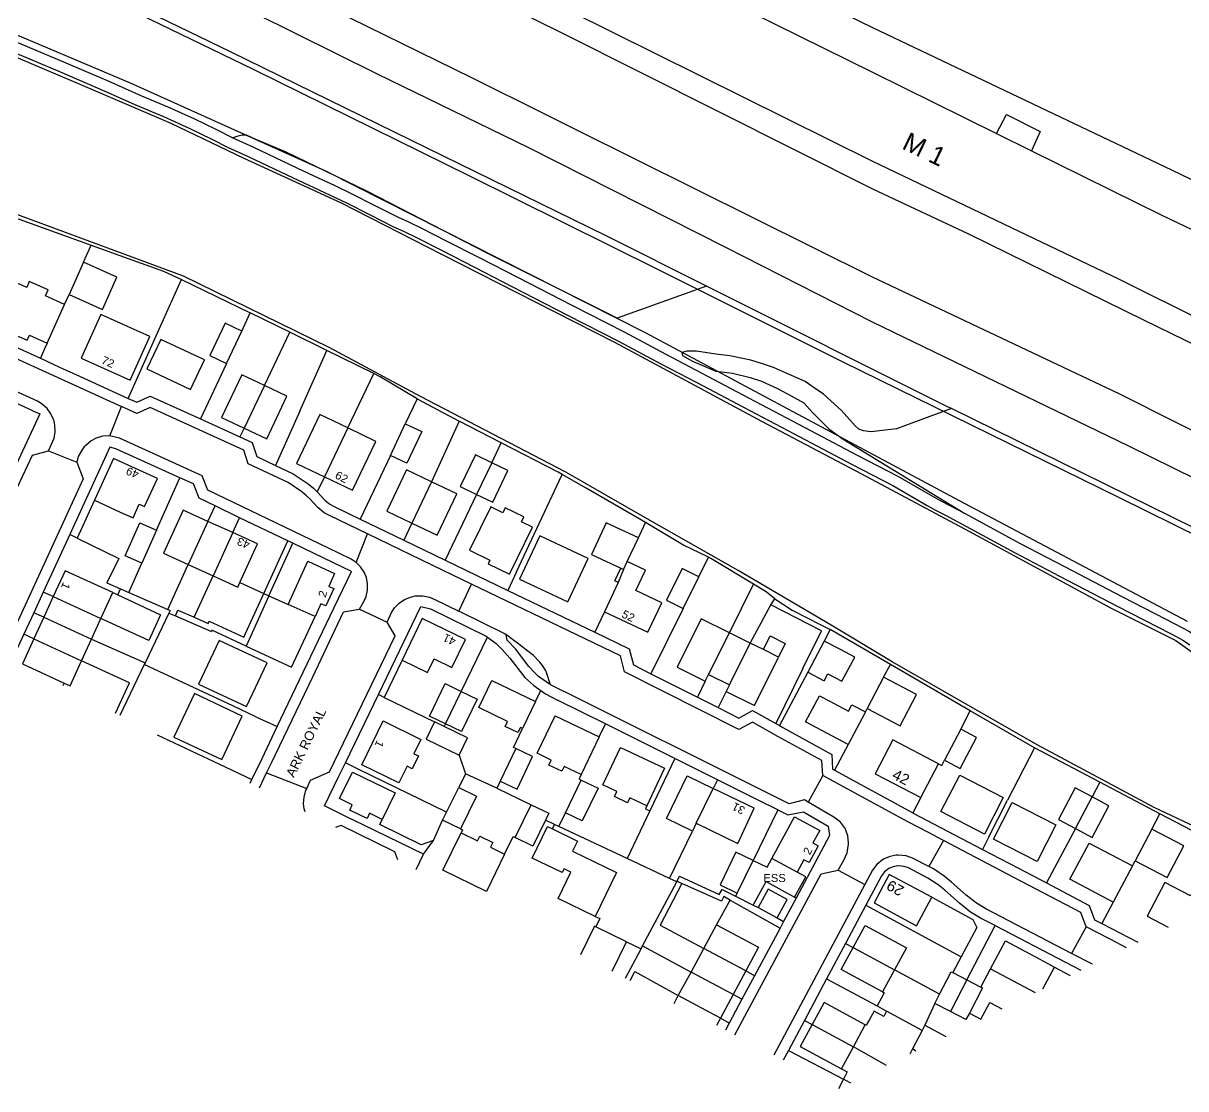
# Model space of a CAD drawing. Header units: millimetres. Extents: x 111502 to 977541, y 8702 to 1044108.
# Drawn here: x 976059 to 976276.9, y 475701 to 475900.7 of the extents above; entities that cross this region are included whole.
import ezdxf

# ---------------------------------------------------------------- set-up
doc = ezdxf.new("R2010")
doc.units = ezdxf.units.MM
doc.header["$LTSCALE"] = 0.25
doc.layers.add('X HVSS Site Background', color=8, linetype='Continuous')
doc.styles.add('OS Master Map$1$Standard', font='txt')

# ---------------------------------------------------------------- blocks, each defined once
blk = doc.blocks.new('OS MAP')
at = {"layer": 'X HVSS Site Background', "flags": 128}
for points in [[(490087.61, 240332.69), (490046.12, 240353.22), (490046.12, 240353.22), (489994.47, 240378.62), (489994.47, 240378.62), (489959.76, 240395.98), (489959.76, 240395.98), (489924.41, 240413.55), (489924.41, 240413.55), (489883.98, 240433.44), (489883.98, 240433.44), (489841.23, 240454.19), (489841.23, 240454.19), (489805.88, 240470.91)], [(490059.03, 240329.94), (490016.28, 240352.59), (490016.28, 240352.59), (489957.43, 240384.12), (489957.43, 240384.12), (489897.53, 240414.39), (489897.53, 240414.39), (489860.91, 240430.9), (489860.91, 240430.9), (489809.48, 240452.7), (489809.48, 240452.7), (489778.36, 240465.4), (489778.36, 240465.4), (489751.27, 240477.05), (489751.27, 240477.05), (489725.44, 240488.05), (489725.44, 240488.05), (489694.12, 240503.5), (489694.12, 240503.5), (489664.91, 240514.3)], [(489840.8, 240494.5), (489863.2, 240483.7), (489863.2, 240483.7), (489885.4, 240472.9), (489885.4, 240472.9), (489912.8, 240459.4), (489912.8, 240459.4), (489935, 240448.6), (489935, 240448.6), (490000, 240416.29), (490000, 240416.29), (490046.09, 240394.24), (490046.09, 240394.24), (490062.49, 240386.04)], [(489827.4, 240495.8), (489899.7, 240460.9), (489899.7, 240460.9), (489920.9, 240450.7), (489920.9, 240450.7), (489941.9, 240440.3), (489941.9, 240440.3), (490000, 240411.09), (490000, 240411.09), (490017.99, 240402.64), (490017.99, 240402.64), (490050.89, 240386.44), (490050.89, 240386.44), (490083.59, 240370.54)], [(490067.69, 240361.84), (490046.19, 240372.64), (490046.19, 240372.64), (490000, 240394.52), (490000, 240394.52), (489944.45, 240422.17), (489944.45, 240422.17), (489938.67, 240425.05), (489938.67, 240425.05), (489924.9, 240431.9), (489924.9, 240431.9), (489895.6, 240446.3), (489895.6, 240446.3), (489872.8, 240457.4), (489872.8, 240457.4), (489834.67, 240476.02)], [(489968.84, 240392.87), (489950.17, 240402.22), (489950.17, 240402.22), (489879.68, 240436.77), (489879.68, 240436.77), (489813.6, 240468.78)], [(490143.38, 240315.84), (490134.19, 240320.34), (490134.19, 240320.34), (490098.99, 240337.64), (490098.99, 240337.64), (490060.59, 240356.64), (490060.59, 240356.64), (490047.99, 240362.84), (490047.99, 240362.84), (490000, 240386.08), (490000, 240386.08), (489972.51, 240400.08), (489972.51, 240400.08), (489935.6, 240418.8), (489935.6, 240418.8), (489907.2, 240432.6), (489907.2, 240432.6), (489868.8, 240451.7), (489868.8, 240451.7), (489832.4, 240469.5), (489832.4, 240469.5), (489770.5, 240500), (489770.5, 240500), (489769.51, 240500.5)], [(489837.28, 240436.71), (489852.31, 240430.36), (489852.31, 240430.36), (489868.5, 240423.38), (489868.5, 240423.38), (489882.15, 240416.82), (489882.15, 240416.82), (489900.39, 240408.45), (489900.39, 240408.45), (489919.23, 240398.82), (489919.23, 240398.82), (489936.9, 240389.83), (489936.9, 240389.83), (489951.61, 240382.31), (489951.61, 240382.31), (489979.18, 240367.5), (489979.18, 240367.5), (489997.91, 240357.65), (489997.91, 240357.65), (490018.13, 240346.86), (490018.13, 240346.86), (490044.73, 240332.47), (490044.73, 240332.47), (490056.8, 240326.43), (490056.8, 240326.43), (490076.8, 240312.15)], [(489838.41, 240436.94), (489847.6, 240433.09), (489847.6, 240433.09), (489856.08, 240429.43), (489856.08, 240429.43), (489862.18, 240426.72), (489862.18, 240426.72), (489867.13, 240424.62), (489867.13, 240424.62), (489872.06, 240422.41), (489872.06, 240422.41), (489876.03, 240420.48), (489876.03, 240420.48), (489879.2, 240418.85), (489879.2, 240418.85), (489882.99, 240417.15), (489882.99, 240417.15), (489891.38, 240413.18), (489891.38, 240413.18), (489895.27, 240411.36), (489895.27, 240411.36), (489901.4, 240408.44), (489901.4, 240408.44), (489905.84, 240406.21), (489905.84, 240406.21), (489910.22, 240403.99), (489910.22, 240403.99), (489912.07, 240403.17), (489912.07, 240403.17), (489914.54, 240401.94), (489914.54, 240401.94), (489919.18, 240399.58), (489919.18, 240399.58), (489925.38, 240396.42), (489925.38, 240396.42), (489932.51, 240392.74), (489932.51, 240392.74), (489942.69, 240387.49), (489942.69, 240387.49), (489952.53, 240382.48), (489952.53, 240382.48), (489960.32, 240378.29), (489960.32, 240378.29), (489967.04, 240374.75), (489967.04, 240374.75), (489975.82, 240370.13), (489975.82, 240370.13), (489984.1, 240365.75), (489984.1, 240365.75), (489996.17, 240359.39), (489996.17, 240359.39), (490003.77, 240355.46), (490003.77, 240355.46), (490010.23, 240351.74), (490010.23, 240351.74), (490011.81, 240350.84), (490011.81, 240350.84), (490013.66, 240349.91), (490013.66, 240349.91), (490026.71, 240342.86), (490026.71, 240342.86), (490035.02, 240338.49), (490035.02, 240338.49), (490045.93, 240332.8), (490045.93, 240332.8), (490055.93, 240327.65), (490055.93, 240327.65), (490058.26, 240326.42), (490058.26, 240326.42), (490059.48, 240325.61)], [(489839.19, 240438.78), (489848.38, 240434.93), (489848.38, 240434.93), (489856.89, 240431.27), (489856.89, 240431.27), (489862.98, 240428.55), (489862.98, 240428.55), (489867.93, 240426.45), (489867.93, 240426.45), (489872.9, 240424.22), (489872.9, 240424.22), (489876.93, 240422.27), (489876.93, 240422.27), (489880.07, 240420.65)], [(489961.79, 240460.02), (490000, 240441.31), (490000, 240441.31), (490055.99, 240414.64), (490055.99, 240414.64), (490071.79, 240407.04), (490071.79, 240407.04), (490111.29, 240387.84), (490111.29, 240387.84), (490113.29, 240386.44), (490113.29, 240386.44), (490155.49, 240366.34), (490155.49, 240366.34), (490201.29, 240344.27)], [(490067.06, 240288.33), (490052.78, 240295.11), (490052.78, 240295.11), (490030.87, 240306.86), (490030.87, 240306.86), (490003.67, 240322.41), (490003.67, 240322.41), (489992.24, 240329.29), (489992.24, 240329.29), (489974.78, 240339.56), (489974.78, 240339.56), (489957.74, 240349.19), (489957.74, 240349.19), (489942.5, 240357.97), (489942.5, 240357.97), (489915.3, 240372.15), (489915.3, 240372.15), (489898.15, 240381.36), (489898.15, 240381.36), (489870.85, 240394.7), (489870.85, 240394.7), (489835.71, 240407.71)], [(489963.37, 240451.08), (490000, 240432.98), (490000, 240432.98), (490023.21, 240421.48)], [(490023.21, 240421.48), (490025.08, 240425.04), (490025.08, 240425.04), (490031.43, 240421.86), (490031.43, 240421.86), (490029.77, 240418.23)], [(489968.84, 240392.87), (489952.12, 240386.82), (489952.12, 240386.82), (489927.77, 240399.04), (489927.77, 240399.04), (489905.32, 240410.58), (489905.32, 240410.58), (489889.95, 240418.01), (489889.95, 240418.01), (489884.29, 240420.42), (489884.29, 240420.42), (489882.69, 240421.16), (489882.69, 240421.16), (489881.87, 240421.18), (489881.87, 240421.18), (489880.85, 240420.88), (489880.85, 240420.88), (489880.07, 240420.65)], [(489880.07, 240420.65), (489883.83, 240418.96), (489883.83, 240418.96), (489892.23, 240414.99), (489892.23, 240414.99), (489896.12, 240413.17), (489896.12, 240413.17), (489898.95, 240411.82), (489898.95, 240411.82), (489902.28, 240410.23), (489902.28, 240410.23), (489906.74, 240407.99), (489906.74, 240407.99), (489911.08, 240405.8), (489911.08, 240405.8), (489912.92, 240404.98), (489912.92, 240404.98), (489915.44, 240403.73), (489915.44, 240403.73), (489920.09, 240401.36), (489920.09, 240401.36), (489926.29, 240398.2), (489926.29, 240398.2), (489933.43, 240394.52), (489933.43, 240394.52), (489943.6, 240389.27), (489943.6, 240389.27), (489953.46, 240384.25), (489953.46, 240384.25), (489961.26, 240380.06), (489961.26, 240380.06), (489967.97, 240376.52), (489967.97, 240376.52), (489976.75, 240371.9), (489976.75, 240371.9), (489985.03, 240367.52), (489985.03, 240367.52), (489997.09, 240361.16), (489997.09, 240361.16), (490004.72, 240357.21), (490004.72, 240357.21), (490011.23, 240353.48), (490011.23, 240353.48), (490012.76, 240352.6), (490012.76, 240352.6), (490014.59, 240351.68), (490014.59, 240351.68), (490017.09, 240350.33)], [(490023.21, 240421.48), (490029.77, 240418.23)], [(490029.77, 240418.23), (490054.19, 240406.14), (490054.19, 240406.14), (490075.39, 240396.04), (490075.39, 240396.04), (490135.29, 240366.34), (490135.29, 240366.34), (490156.09, 240356.34), (490156.09, 240356.34), (490190.88, 240339.16)], [(489835.51, 240407.04), (489853.54, 240400.52)], [(489852.1, 240397.32), (489853.54, 240400.52)], [(489853.54, 240400.52), (489860.49, 240398.01), (489860.49, 240398.01), (489867.09, 240395.63), (489867.09, 240395.63), (489870.47, 240394.08)], [(489852.1, 240397.32), (489849.4, 240391.3)], [(489849.4, 240391.3), (489855.68, 240388.48), (489855.68, 240388.48), (489858.38, 240394.51), (489858.38, 240394.51), (489852.1, 240397.32)], [(489848.56, 240389.41), (489844.96, 240391.02), (489844.96, 240391.02), (489845.46, 240392.13), (489845.46, 240392.13), (489841.96, 240393.7), (489841.96, 240393.7), (489841.47, 240392.59), (489841.47, 240392.59), (489838.55, 240393.9), (489838.55, 240393.9), (489835.3, 240386.64), (489835.3, 240386.64), (489838.65, 240385.14), (489838.65, 240385.14), (489838.22, 240384.18), (489838.22, 240384.18), (489841.54, 240382.69), (489841.54, 240382.69), (489841.97, 240383.65), (489841.97, 240383.65), (489845.3, 240382.15)], [(489860.49, 240371.8), (489865.5, 240382.98), (489865.5, 240382.98), (489867.12, 240386.6), (489867.12, 240386.6), (489870.47, 240394.08)], [(489870.47, 240394.08), (489883.37, 240387.82)], [(489848.56, 240389.41), (489849.4, 240391.3)], [(490014.77, 240369.88), (490014.05, 240370.24), (490014.05, 240370.24), (489968.84, 240392.87)], [(489845.3, 240382.15), (489848.56, 240389.41)], [(489851.68, 240379.32), (489860.88, 240375.19), (489860.88, 240375.19), (489864.56, 240383.4), (489864.56, 240383.4), (489855.36, 240387.53), (489855.36, 240387.53), (489851.68, 240379.32)], [(489881.78, 240384.42), (489883.37, 240387.82)], [(489890.76, 240384.19), (489883.37, 240387.82)], [(489827.5, 240385.65), (489828.91, 240385.44), (489828.91, 240385.44), (489832.16, 240384.57), (489832.16, 240384.57), (489834.77, 240383.55), (489834.77, 240383.55), (489844.03, 240379.32)], [(489881.78, 240384.42), (489878.66, 240385.89), (489878.66, 240385.89), (489875.8, 240379.83), (489875.8, 240379.83), (489878.92, 240378.36)], [(489863.99, 240377.34), (489872.19, 240373.48), (489872.19, 240373.48), (489874.79, 240379), (489874.79, 240379), (489866.58, 240382.86), (489866.58, 240382.86), (489863.99, 240377.34)], [(489878.92, 240378.36), (489881.78, 240384.42)], [(489886.01, 240374.21), (489890.76, 240384.19)], [(489897.74, 240380.76), (489890.76, 240384.19)], [(489845.3, 240382.15), (489844.82, 240381.07), (489844.82, 240381.07), (489844.03, 240379.32)], [(489892.68, 240369.43), (489897.74, 240380.76)], [(489906.54, 240376.44), (489897.74, 240380.76)], [(490014.77, 240369.88), (490004.49, 240366.12), (490004.49, 240366.12), (489999.76, 240365.53), (489999.76, 240365.53), (489998.3, 240365.73), (489998.3, 240365.73), (489997.43, 240366), (489997.43, 240366), (489996.7, 240366.64), (489996.7, 240366.64), (489994.16, 240369.52), (489994.16, 240369.52), (489990.79, 240372.6), (489990.79, 240372.6), (489989.02, 240373.75), (489989.02, 240373.75), (489987.35, 240374.94), (489987.35, 240374.94), (489984.24, 240376.34), (489984.24, 240376.34), (489981.41, 240377.6), (489981.41, 240377.6), (489979.16, 240378.37), (489979.16, 240378.37), (489977.18, 240378.97), (489977.18, 240378.97), (489973.27, 240379.79), (489973.27, 240379.79), (489970.64, 240380.07), (489970.64, 240380.07), (489967.01, 240380.64), (489967.01, 240380.64), (489965.18, 240380.64), (489965.18, 240380.64), (489964.22, 240380.42), (489964.22, 240380.42), (489964.35, 240379.85), (489964.35, 240379.85), (489966.24, 240378.78), (489966.24, 240378.78), (489970.63, 240376.93), (489970.63, 240376.93), (489973.74, 240376.55), (489973.74, 240376.55), (489977.06, 240375.69), (489977.06, 240375.69), (489979.19, 240375.05), (489979.19, 240375.05), (489982.19, 240373.67), (489982.19, 240373.67), (489984.76, 240372.3), (489984.76, 240372.3), (489987.13, 240370.95), (489987.13, 240370.95), (489988.78, 240369.11), (489988.78, 240369.11), (489991.81, 240366.12), (489991.81, 240366.12), (489994.51, 240364.18), (489994.51, 240364.18), (490017.09, 240350.33)], [(489838.69, 240379.65), (489845.7, 240376.45), (489845.7, 240376.45), (489859.25, 240370.26)], [(489844.03, 240379.32), (489847.63, 240377.68), (489847.63, 240377.68), (489851.34, 240375.99)], [(489878.92, 240378.36), (489874.01, 240367.94)], [(489851.34, 240375.99), (489860.49, 240371.8)], [(489886.01, 240374.21), (489881.79, 240376.22), (489881.79, 240376.22), (489877.99, 240368.24), (489877.99, 240368.24), (489882.22, 240366.23)], [(489901.66, 240366.25), (489906.54, 240376.44)], [(489914.64, 240371.73), (489907.71, 240375.86), (489907.71, 240375.86), (489906.54, 240376.44)], [(489831.61, 240374.54), (489842.58, 240369.52), (489842.58, 240369.52), (489842.62, 240369.49), (489842.62, 240369.49), (489843.94, 240368.89), (489843.94, 240368.89), (489839.5, 240359.37), (489839.5, 240359.37), (489838.96, 240359.61)], [(489845.53, 240361.98), (489846.14, 240363.19), (489846.14, 240363.19), (489846.59, 240364.32), (489846.59, 240364.32), (489846.8, 240365.52), (489846.8, 240365.52), (489846.77, 240366.74), (489846.77, 240366.74), (489846.59, 240367.59), (489846.59, 240367.59), (489846.52, 240367.82), (489846.52, 240367.82), (489846.02, 240368.93), (489846.02, 240368.93), (489845.3, 240369.92), (489845.3, 240369.92), (489844.39, 240370.74), (489844.39, 240370.74), (489843.51, 240371.28), (489843.51, 240371.28), (489836.62, 240374.43)], [(489882.22, 240366.23), (489886.44, 240364.23), (489886.44, 240364.23), (489890.23, 240372.2), (489890.23, 240372.2), (489886.01, 240374.21)], [(489886.01, 240374.21), (489882.22, 240366.23)], [(489860.49, 240371.8), (489862.11, 240371.07), (489862.11, 240371.07), (489864.59, 240372.21), (489864.59, 240372.21), (489874.01, 240367.94)], [(489914.64, 240371.73), (489912.42, 240367.05)], [(489914.64, 240371.73), (489922.5, 240367.51)], [(489857.06, 240364.77), (489859.25, 240370.26)], [(489905.34, 240346.39), (489898.2, 240349.83), (489898.2, 240349.83), (489897.22, 240350.36), (489897.22, 240350.36), (489896.03, 240351.35), (489896.03, 240351.35), (489894.51, 240352.99), (489894.51, 240352.99), (489893.93, 240353.53), (489893.93, 240353.53), (489893.06, 240354.25), (489893.06, 240354.25), (489890.45, 240356), (489890.45, 240356), (489883, 240359.51), (489883, 240359.51), (489882.17, 240362.12), (489882.17, 240362.12), (489864.6, 240370.1), (489864.6, 240370.1), (489862.11, 240368.95), (489862.11, 240368.95), (489859.25, 240370.26)], [(489892.68, 240369.43), (489888.12, 240359.22)], [(490134.11, 240311.29), (490128.34, 240314.13), (490128.34, 240314.13), (490072.65, 240341.42), (490072.65, 240341.42), (490014.77, 240369.88)], [(489874.01, 240367.94), (489881.42, 240364.57)], [(489901.66, 240366.25), (489896.42, 240368.76), (489896.42, 240368.76), (489892.04, 240359.61), (489892.04, 240359.61), (489897.28, 240357.1)], [(489922.5, 240367.51), (489917.36, 240356.17)], [(489930.37, 240363.45), (489922.5, 240367.51)], [(489882.22, 240366.23), (489881.42, 240364.57)], [(489897.28, 240357.1), (489902.52, 240354.59), (489902.52, 240354.59), (489906.9, 240363.74), (489906.9, 240363.74), (489901.66, 240366.25)], [(489901.66, 240366.25), (489897.28, 240357.1)], [(489912.42, 240367.05), (489915.53, 240365.58), (489915.53, 240365.58), (489912.73, 240359.65), (489912.73, 240359.65), (489909.62, 240361.12)], [(489909.62, 240361.12), (489912.42, 240367.05)], [(489857.06, 240364.77), (489855.75, 240364.72), (489855.75, 240364.72), (489855.49, 240364.67), (489855.49, 240364.67), (489854.48, 240364.34), (489854.48, 240364.34), (489853.55, 240363.83), (489853.55, 240363.83), (489852.52, 240362.98), (489852.52, 240362.98), (489852.26, 240362.7), (489852.26, 240362.7), (489851.92, 240362.29), (489851.92, 240362.29), (489851.12, 240360.89), (489851.12, 240360.89), (489850.86, 240359.83)], [(489903.21, 240341.06), (489902.29, 240341.66), (489902.29, 240341.66), (489899.99, 240342.76), (489899.99, 240342.76), (489896.33, 240344.52), (489896.33, 240344.52), (489875.39, 240354.58), (489875.39, 240354.58), (489874.34, 240357.3), (489874.34, 240357.3), (489858.85, 240364.33), (489858.85, 240364.33), (489857.06, 240364.77)], [(489881.42, 240364.57), (489883.75, 240363.52), (489883.75, 240363.52), (489884.58, 240360.89), (489884.58, 240360.89), (489888.12, 240359.22)], [(489928.61, 240359.74), (489930.37, 240363.45)], [(489941.84, 240357.5), (489941.06, 240357.94), (489941.06, 240357.94), (489930.37, 240363.45)], [(489829.79, 240327.48), (489839.26, 240348.19), (489839.26, 240348.19), (489837.87, 240351.14), (489837.87, 240351.14), (489842.53, 240361.13), (489842.53, 240361.13), (489845.53, 240361.98)], [(489845.53, 240361.98), (489850.86, 240359.83)], [(489870.17, 240356.93), (489858.17, 240362.37), (489858.17, 240362.37), (489857.71, 240362.49), (489857.71, 240362.49), (489857.03, 240362.65), (489857.03, 240362.65), (489854.28, 240356.65), (489854.28, 240356.65), (489850.47, 240348.34), (489850.47, 240348.34), (489849.53, 240346.29)], [(489909.62, 240361.12), (489903.97, 240349.18)], [(489928.61, 240359.74), (489925.55, 240361.19), (489925.55, 240361.19), (489922.73, 240355.27), (489922.73, 240355.27), (489925.78, 240353.81)], [(489850.86, 240359.83), (489852.04, 240356.72), (489852.04, 240356.72), (489848.6, 240349.2), (489848.6, 240349.2), (489836.91, 240323.78)], [(489854.15, 240352.7), (489858.99, 240350.48), (489858.99, 240350.48), (489861.39, 240349.38), (489861.39, 240349.38), (489862.57, 240351.95), (489862.57, 240351.95), (489863.53, 240351.51), (489863.53, 240351.51), (489865.96, 240356.79), (489865.96, 240356.79), (489857.75, 240360.55), (489857.75, 240360.55), (489854.15, 240352.7)], [(489888.12, 240359.22), (489891.39, 240357.67), (489891.39, 240357.67), (489894.22, 240355.79), (489894.22, 240355.79), (489895.2, 240354.97), (489895.2, 240354.97), (489895.86, 240354.35), (489895.86, 240354.35), (489895.93, 240354.28)], [(489928.61, 240359.74), (489925.78, 240353.81)], [(489925.78, 240353.81), (489928.84, 240352.36), (489928.84, 240352.36), (489931.66, 240358.28), (489931.66, 240358.28), (489928.61, 240359.74)], [(489865.78, 240347.08), (489870.17, 240356.93)], [(489876.76, 240351.63), (489873.76, 240353.08), (489873.76, 240353.08), (489872.72, 240355.77), (489872.72, 240355.77), (489870.17, 240356.93)], [(489897.28, 240357.1), (489895.93, 240354.28)], [(489917.36, 240356.17), (489912.63, 240358.42), (489912.63, 240358.42), (489908.93, 240350.66), (489908.93, 240350.66), (489913.66, 240348.4)], [(489933.29, 240339.29), (489941.84, 240357.5)], [(489957.44, 240348.54), (489956.69, 240348.99), (489956.69, 240348.99), (489946.32, 240354.99), (489946.32, 240354.99), (489941.84, 240357.5)], [(489895.93, 240354.28), (489897.35, 240352.74), (489897.35, 240352.74), (489898.29, 240351.96), (489898.29, 240351.96), (489899.11, 240351.53)], [(489917.36, 240356.17), (489913.66, 240348.4)], [(489913.66, 240348.4), (489918.39, 240346.15), (489918.39, 240346.15), (489922.09, 240353.91), (489922.09, 240353.91), (489917.36, 240356.17)], [(489854.15, 240352.7), (489850.9, 240345.62)], [(489925.78, 240353.81), (489919.91, 240341.48)], [(489875.44, 240348.74), (489870.8, 240350.85), (489870.8, 240350.85), (489867.11, 240342.75), (489867.11, 240342.75), (489871.75, 240340.64)], [(489875.44, 240348.74), (489876.76, 240351.63)], [(489881.36, 240349.43), (489876.76, 240351.63)], [(489899.11, 240351.53), (489903.97, 240349.18)], [(489930.71, 240350.35), (489928.42, 240351.46), (489928.42, 240351.46), (489924.43, 240343.32), (489924.43, 240343.32), (489928.24, 240341.46), (489928.24, 240341.46), (489927.92, 240340.81), (489927.92, 240340.81), (489931.94, 240338.85), (489931.94, 240338.85), (489936.24, 240347.64), (489936.24, 240347.64), (489934.18, 240348.65), (489934.18, 240348.65), (489934.64, 240349.59), (489934.64, 240349.59), (489931.16, 240351.29), (489931.16, 240351.29), (489930.71, 240350.35)], [(490017.09, 240350.33), (490027.65, 240344.62), (490027.65, 240344.62), (490035.94, 240340.26), (490035.94, 240340.26), (490046.85, 240334.58), (490046.85, 240334.58), (490056.86, 240329.43), (490056.86, 240329.43), (490059.28, 240328.15), (490059.28, 240328.15), (490060.62, 240327.26)], [(489863.03, 240340.91), (489859.91, 240342.3), (489859.91, 240342.3), (489862.67, 240348.46), (489862.67, 240348.46), (489865.78, 240347.08)], [(489875.44, 240348.74), (489871.75, 240340.64)], [(489880.08, 240346.63), (489875.44, 240348.74)], [(489880.08, 240346.63), (489881.36, 240349.43)], [(489890.39, 240345.09), (489881.36, 240349.43)], [(489903.97, 240349.18), (489912.15, 240345.23)], [(489913.66, 240348.4), (489912.15, 240345.23)], [(489956.1, 240345.66), (489950.08, 240348.45), (489950.08, 240348.45), (489947.31, 240342.51), (489947.31, 240342.51), (489952.8, 240339.96)], [(489956.1, 240345.66), (489957.44, 240348.54)], [(489969.25, 240342.02), (489964.45, 240344.36), (489964.45, 240344.36), (489957.44, 240348.54)], [(489849.53, 240346.29), (489844.56, 240335.49)], [(489850.9, 240345.62), (489849.53, 240346.29)], [(489850.9, 240345.62), (489858.74, 240341.79), (489858.74, 240341.79), (489856.5, 240337.21), (489856.5, 240337.21), (489859.06, 240336.09)], [(489865.78, 240347.08), (489863.03, 240340.91)], [(489880.08, 240346.63), (489876.39, 240338.53)], [(489881.42, 240337.28), (489884.72, 240344.52), (489884.72, 240344.52), (489880.08, 240346.63)], [(489903.21, 240341.06), (489905.34, 240346.39)], [(489924.84, 240336.98), (489919.54, 240339.53), (489919.54, 240339.53), (489905.34, 240346.39)], [(489933.8, 240337.91), (489942.86, 240333.66), (489942.86, 240333.66), (489946.69, 240341.8), (489946.69, 240341.8), (489937.63, 240346.06), (489937.63, 240346.06), (489933.8, 240337.91)], [(489954.02, 240341.19), (489956.1, 240345.66)], [(489885.91, 240335.24), (489890.39, 240345.09)], [(489886.86, 240334.81), (489891.33, 240344.64)], [(489891.33, 240344.64), (489890.39, 240345.09)], [(489898.97, 240340.97), (489891.33, 240344.64)], [(489912.15, 240345.23), (489919.91, 240341.48)], [(489890.46, 240333.17), (489894.13, 240341.27), (489894.13, 240341.27), (489899.18, 240338.97), (489899.18, 240338.97), (489898.09, 240336.56), (489898.09, 240336.56), (489899.03, 240336.14), (489899.03, 240336.14), (489897.55, 240332.89), (489897.55, 240332.89), (489896.61, 240333.31), (489896.61, 240333.31), (489895.51, 240330.88)], [(489903.84, 240332.3), (489904.58, 240333.59), (489904.58, 240333.59), (489905.07, 240334.68), (489905.07, 240334.68), (489905.33, 240335.85), (489905.33, 240335.85), (489905.34, 240337.05), (489905.34, 240337.05), (489905.12, 240338.23), (489905.12, 240338.23), (489904.92, 240338.78), (489904.92, 240338.78), (489904.72, 240339.21), (489904.72, 240339.21), (489904.05, 240340.21), (489904.05, 240340.21), (489903.21, 240341.06)], [(489919.91, 240341.48), (489931.66, 240335.81)], [(489949.73, 240331.79), (489957.88, 240327.96), (489957.88, 240327.96), (489960.47, 240333.48), (489960.47, 240333.48), (489955.61, 240335.77), (489955.61, 240335.77), (489957.41, 240339.6), (489957.41, 240339.6), (489954.02, 240341.19)], [(489953.33, 240339.71), (489954.02, 240341.19)], [(489967.43, 240338.34), (489969.25, 240342.02)], [(489977.69, 240336.99), (489969.71, 240341.79), (489969.71, 240341.79), (489969.25, 240342.02)], [(489857.62, 240335.39), (489848.68, 240339.49), (489848.68, 240339.49), (489846.45, 240334.63)], [(489860.58, 240335.42), (489863.03, 240340.91)], [(489867.91, 240332.2), (489871.75, 240340.64)], [(489871.75, 240340.64), (489876.39, 240338.53)], [(489888.42, 240310.26), (489893.31, 240320.46), (489893.31, 240320.46), (489899.09, 240332.59), (489899.09, 240332.59), (489902.31, 240339.37), (489902.31, 240339.37), (489898.97, 240340.97)], [(489933.29, 240339.29), (489931.66, 240335.81)], [(489952.33, 240337.31), (489951.7, 240337.61), (489951.7, 240337.61), (489952.8, 240339.96)], [(489953.33, 240339.71), (489952.33, 240337.31)], [(489952.8, 240339.96), (489953.33, 240339.71)], [(489967.43, 240338.34), (489964.29, 240339.89), (489964.29, 240339.89), (489961.37, 240333.98), (489961.37, 240333.98), (489964.51, 240332.43)], [(489872.86, 240330.79), (489876.39, 240338.53)], [(489876.39, 240338.53), (489881.03, 240336.41), (489881.03, 240336.41), (489881.42, 240337.28)], [(489881.42, 240337.28), (489885.91, 240335.24)], [(489922.45, 240331.88), (489924.84, 240336.98)], [(489990.64, 240301.1), (489990.51, 240303.89), (489990.51, 240303.89), (489982.23, 240308.42), (489982.23, 240308.42), (489977.46, 240311.07), (489977.46, 240311.07), (489974.95, 240309.7), (489974.95, 240309.7), (489953.51, 240320.5), (489953.51, 240320.5), (489952.75, 240323.5), (489952.75, 240323.5), (489924.84, 240336.98)], [(489952.33, 240337.31), (489949.73, 240331.79)], [(489964.51, 240332.43), (489967.43, 240338.34)], [(489973.15, 240327.84), (489977.69, 240336.99)], [(489981.66, 240334.22), (489980.08, 240335.55), (489980.08, 240335.55), (489977.69, 240336.99)], [(489844.56, 240335.49), (489842.78, 240331.62)], [(489846.45, 240334.63), (489844.56, 240335.49)], [(489846.45, 240334.63), (489844.67, 240330.75)], [(489846.45, 240334.63), (489855.39, 240330.52)], [(489855.39, 240330.52), (489857.62, 240335.39)], [(489858.53, 240334.96), (489866.57, 240331.19), (489866.57, 240331.19), (489864.34, 240326.42), (489864.34, 240326.42), (489855.39, 240330.52)], [(489857.62, 240335.39), (489858.53, 240334.96)], [(489858.53, 240334.96), (489859.06, 240336.09)], [(489859.06, 240336.09), (489860.58, 240335.42)], [(489860.58, 240335.42), (489867.91, 240332.2)], [(489872.86, 240330.79), (489875.49, 240329.62), (489875.49, 240329.62), (489875.67, 240330.02), (489875.67, 240330.02), (489882.18, 240327.03), (489882.18, 240327.03), (489885.91, 240335.24)], [(489886.86, 240334.81), (489882.57, 240325.37)], [(489885.91, 240335.24), (489886.86, 240334.81)], [(489886.86, 240334.81), (489890.46, 240333.17)], [(489909.05, 240329.84), (489909.84, 240331.68), (489909.84, 240331.68), (489910.39, 240332.5), (489910.39, 240332.5), (489911.25, 240333.38), (489911.25, 240333.38), (489912.27, 240334.08), (489912.27, 240334.08), (489913.4, 240334.56), (489913.4, 240334.56), (489914.25, 240334.75), (489914.25, 240334.75), (489914.5, 240334.78), (489914.5, 240334.78), (489915.73, 240334.77), (489915.73, 240334.77), (489916.94, 240334.52), (489916.94, 240334.52), (489917.97, 240334.08), (489917.97, 240334.08), (489922.45, 240331.88)], [(489931.66, 240335.81), (489947.93, 240327.96)], [(489895.51, 240330.88), (489890.46, 240333.17)], [(489907.38, 240316.26), (489915.35, 240332.75), (489915.35, 240332.75), (489917.13, 240332.32), (489917.13, 240332.32), (489927.6, 240327.2)], [(489964.51, 240332.43), (489958.45, 240320.16)], [(489977.03, 240325.92), (489980.93, 240333.08)], [(489980.93, 240333.08), (489981.66, 240334.22)], [(489986.89, 240321.01), (489990.44, 240328.2), (489990.44, 240328.2), (489980.93, 240333.08)], [(489981.66, 240334.22), (489984.9, 240332.07), (489984.9, 240332.07), (489990.27, 240329.34), (489990.27, 240329.34), (489992.04, 240328.44)], [(489842.78, 240331.62), (489840.92, 240327.58)], [(489844.67, 240330.75), (489842.78, 240331.62)], [(489844.67, 240330.75), (489842.82, 240326.71)], [(489844.67, 240330.75), (489853.62, 240326.65)], [(489853.62, 240326.65), (489855.39, 240330.52)], [(489868.1, 240331.55), (489863.66, 240322.2)], [(489867.91, 240332.2), (489868.33, 240332.01), (489868.33, 240332.01), (489868.1, 240331.55)], [(489868.1, 240331.55), (489869.34, 240331.01)], [(489869.34, 240331.01), (489869.81, 240332.11), (489869.81, 240332.11), (489872.74, 240330.84), (489872.74, 240330.84), (489872.86, 240330.79)], [(489869.34, 240331.01), (489876.08, 240328.1)], [(489882.57, 240325.37), (489891.09, 240321.38), (489891.09, 240321.38), (489895.51, 240330.88)], [(489886.42, 240301.58), (489887.33, 240303.47), (489887.33, 240303.47), (489895.07, 240319.62), (489895.07, 240319.62), (489900.85, 240331.76), (489900.85, 240331.76), (489903.84, 240332.3)], [(489903.84, 240332.3), (489909.05, 240329.84)], [(489911.82, 240322.69), (489916.58, 240320.4), (489916.58, 240320.4), (489917.81, 240322.97), (489917.81, 240322.97), (489921.17, 240321.36), (489921.17, 240321.36), (489923.68, 240326.61), (489923.68, 240326.61), (489915.57, 240330.5), (489915.57, 240330.5), (489911.82, 240322.69)], [(489931.34, 240327.46), (489931.08, 240327.64), (489931.08, 240327.64), (489922.45, 240331.88)], [(489949.73, 240331.79), (489947.93, 240327.96)], [(489973.15, 240327.84), (489967.88, 240330.46), (489967.88, 240330.46), (489963.37, 240321.38), (489963.37, 240321.38), (489968.65, 240318.76)], [(489882.57, 240325.37), (489876.19, 240328.35), (489876.19, 240328.35), (489876.08, 240328.1)], [(489893.96, 240298.65), (489894.63, 240300.23), (489894.63, 240300.23), (489898.23, 240301.81), (489898.23, 240301.81), (489910.54, 240327.29), (489910.54, 240327.29), (489909.05, 240329.84)], [(489992.04, 240328.44), (489990.92, 240326.31)], [(490003.33, 240321.91), (489992.04, 240328.44)], [(489840.92, 240327.58), (489838.73, 240322.83)], [(489842.82, 240326.71), (489840.66, 240322.02), (489840.66, 240322.02), (489848.5, 240318.42)], [(489842.82, 240326.71), (489840.92, 240327.58)], [(489842.82, 240326.71), (489851.76, 240322.61)], [(489851.76, 240322.61), (489853.62, 240326.65)], [(489853.62, 240326.65), (489863.66, 240322.2)], [(489886.51, 240322.2), (489877.51, 240326.39), (489877.51, 240326.39), (489873.69, 240318.2), (489873.69, 240318.2), (489882.69, 240314.01), (489882.69, 240314.01), (489886.51, 240322.2)], [(489922.91, 240316.87), (489927.84, 240327.02)], [(489927.6, 240327.2), (489927.84, 240327.02)], [(489927.84, 240327.02), (489929.43, 240325.85), (489929.43, 240325.85), (489930.58, 240324.74), (489930.58, 240324.74), (489932.03, 240323.11), (489932.03, 240323.11), (489934.8, 240319.48), (489934.8, 240319.48), (489936.51, 240317.94), (489936.51, 240317.94), (489937.83, 240317.03)], [(489939.65, 240318.07), (489938.82, 240320.59), (489938.82, 240320.59), (489938.72, 240320.87), (489938.72, 240320.87), (489938.13, 240321.73), (489938.13, 240321.73), (489937.63, 240322.36), (489937.63, 240322.36), (489936.39, 240323.65), (489936.39, 240323.65), (489935.95, 240323.99), (489935.95, 240323.99), (489933.7, 240325.69), (489933.7, 240325.69), (489932.51, 240326.61), (489932.51, 240326.61), (489931.89, 240327.09), (489931.89, 240327.09), (489931.81, 240327.14), (489931.81, 240327.14), (489931.34, 240327.46)], [(489939.65, 240318.07), (489937.41, 240319.65), (489937.41, 240319.65), (489936.67, 240320.33), (489936.67, 240320.33), (489935.55, 240321.53), (489935.55, 240321.53), (489933.07, 240324.84), (489933.07, 240324.84), (489931.53, 240326.45), (489931.53, 240326.45), (489931.34, 240327.46)], [(489947.93, 240327.96), (489954.39, 240324.84), (489954.39, 240324.84), (489955.16, 240321.82), (489955.16, 240321.82), (489958.45, 240320.16)], [(489969.27, 240320.01), (489973.15, 240327.84)], [(489977.03, 240325.92), (489973.15, 240327.84)], [(489973.15, 240318.09), (489977.03, 240325.92)], [(489979.52, 240324.69), (489977.03, 240325.92)], [(489979.52, 240324.69), (489980.79, 240327.25), (489980.79, 240327.25), (489983.63, 240325.84), (489983.63, 240325.84), (489982.36, 240323.28)], [(489987.84, 240320.47), (489990.89, 240318.86), (489990.89, 240318.86), (489991.58, 240320.18), (489991.58, 240320.18), (489994.25, 240318.77), (489994.25, 240318.77), (489996.64, 240323.29), (489996.64, 240323.29), (489993.97, 240324.7), (489993.97, 240324.7), (489990.92, 240326.31)], [(489990.92, 240326.31), (489987.84, 240320.47)], [(489982.36, 240323.28), (489979.52, 240324.69)], [(489848.5, 240318.42), (489849.61, 240317.92), (489849.61, 240317.92), (489851.76, 240322.61)], [(489858.1, 240312.77), (489860.76, 240318.48), (489860.76, 240318.48), (489851.76, 240322.61)], [(489863.5, 240321.89), (489858.95, 240312.33)], [(489863.66, 240322.2), (489863.5, 240321.89)], [(489884.43, 240312.12), (489880.11, 240314.14), (489880.11, 240314.14), (489863.5, 240321.89)], [(489911.82, 240322.69), (489908.48, 240315.73)], [(489972.53, 240316.84), (489977.86, 240314.19), (489977.86, 240314.19), (489982.36, 240323.28)], [(490002.07, 240319.51), (490003.33, 240321.91)], [(490018.31, 240313.24), (490003.33, 240321.91)], [(489958.45, 240320.16), (489967.17, 240315.77)], [(489968.65, 240318.76), (489969.27, 240320.01)], [(489969.27, 240320.01), (489973.15, 240318.09)], [(489986.89, 240321.01), (489981.85, 240310.83)], [(489987.84, 240320.47), (489982.55, 240310.44)], [(489998.99, 240313.67), (490005.17, 240310.42), (490005.17, 240310.42), (490008.24, 240316.26), (490008.24, 240316.26), (490002.07, 240319.51)], [(490002.07, 240319.51), (489998.99, 240313.67)], [(489848.5, 240318.42), (489848.27, 240317.88)], [(489919.95, 240310.78), (489916.94, 240312.24), (489916.94, 240312.24), (489919.9, 240318.33), (489919.9, 240318.33), (489922.91, 240316.87)], [(489934.41, 240309.88), (489933.99, 240310.08), (489933.99, 240310.08), (489933.54, 240309.14), (489933.54, 240309.14), (489931.12, 240310.3), (489931.12, 240310.3), (489931.58, 240311.24), (489931.58, 240311.24), (489926.19, 240313.82), (489926.19, 240313.82), (489928.61, 240318.89), (489928.61, 240318.89), (489936.84, 240314.96)], [(489987.92, 240296.12), (489987.22, 240296.54), (489987.22, 240296.54), (489984.38, 240295.79), (489984.38, 240295.79), (489979.46, 240298.23), (489979.46, 240298.23), (489942.46, 240316.7), (489942.46, 240316.7), (489942.18, 240316.84), (489942.18, 240316.84), (489942.14, 240316.86), (489942.14, 240316.86), (489939.65, 240318.07)], [(489968.65, 240318.76), (489967.17, 240315.77)], [(489973.15, 240318.09), (489972.53, 240316.84)], [(489881.87, 240312.24), (489872.89, 240316.45), (489872.89, 240316.45), (489869.06, 240308.3), (489869.06, 240308.3), (489878.04, 240304.08), (489878.04, 240304.08), (489881.87, 240312.24)], [(489901.2, 240303.47), (489907.38, 240316.26)], [(489908.48, 240315.73), (489907.38, 240316.26)], [(489908.48, 240315.73), (489917.89, 240311.14)], [(489919.95, 240310.78), (489922.91, 240316.87)], [(489922.91, 240316.87), (489925.91, 240315.41), (489925.91, 240315.41), (489922.95, 240309.32), (489922.95, 240309.32), (489919.95, 240310.78)], [(489936.84, 240314.96), (489934.41, 240309.88)], [(489936.84, 240314.96), (489937.83, 240317.03)], [(489937.83, 240317.03), (489938.72, 240316.42), (489938.72, 240316.42), (489940.97, 240315.23)], [(489949.94, 240310.77), (489940.97, 240315.23)], [(489967.17, 240315.77), (489971.03, 240313.82)], [(489972.53, 240316.84), (489971.03, 240313.82)], [(489995.43, 240306.92), (489987.44, 240311.13), (489987.44, 240311.13), (489990.04, 240316.06), (489990.04, 240316.06), (489990.45, 240315.84), (489990.45, 240315.84), (489992.8, 240314.6), (489992.8, 240314.6), (489995.48, 240313.18), (489995.48, 240313.18), (489996.1, 240314.34), (489996.1, 240314.34), (489998.64, 240313)], [(489971.03, 240313.82), (489974.91, 240311.87), (489974.91, 240311.87), (489977.47, 240313.27), (489977.47, 240313.27), (489981.85, 240310.83)], [(489998.64, 240313), (489998.03, 240311.84), (489998.03, 240311.84), (489995.43, 240306.92)], [(489998.64, 240313), (489998.99, 240313.67)], [(490016.51, 240309.8), (490018.31, 240313.24)], [(490030.33, 240306.29), (490018.31, 240313.24)], [(489884.43, 240312.12), (489888.42, 240310.26)], [(489915.36, 240307.86), (489914.05, 240305.18), (489914.05, 240305.18), (489914.87, 240304.78), (489914.87, 240304.78), (489913.69, 240302.37), (489913.69, 240302.37), (489912.78, 240302.82), (489912.78, 240302.82), (489911.24, 240299.69), (489911.24, 240299.69), (489904.26, 240303.1), (489904.26, 240303.1), (489908.29, 240311.33), (489908.29, 240311.33), (489915.36, 240307.86)], [(489917.89, 240311.14), (489916.31, 240307.9), (489916.31, 240307.9), (489922.5, 240304.88)], [(489919.69, 240310.26), (489917.89, 240311.14)], [(489919.95, 240310.78), (489919.69, 240310.26)], [(489945.37, 240301.27), (489942.18, 240302.81), (489942.18, 240302.81), (489941.73, 240301.88), (489941.73, 240301.88), (489939.29, 240303.05), (489939.29, 240303.05), (489939.74, 240304), (489939.74, 240304), (489937.12, 240305.26), (489937.12, 240305.26), (489940.51, 240312.3), (489940.51, 240312.3), (489948.76, 240308.32)], [(489948.76, 240308.32), (489949.94, 240310.77)], [(489962.92, 240304.29), (489949.94, 240310.77)], [(489981.85, 240310.83), (489982.55, 240310.44)], [(489865.9, 240308.72), (489877.63, 240303.21)], [(489883.68, 240300.37), (489885.57, 240304.31), (489885.57, 240304.31), (489888.42, 240310.26)], [(489922.5, 240304.88), (489924.08, 240308.13), (489924.08, 240308.13), (489919.69, 240310.26)], [(489933.13, 240306.14), (489932.72, 240306.33), (489932.72, 240306.33), (489934.41, 240309.88)], [(489982.55, 240310.44), (489983.16, 240310.1)], [(489983.16, 240310.1), (489992.38, 240305.05), (489992.38, 240305.05), (489992.51, 240302.27), (489992.51, 240302.27), (489992.87, 240302.07)], [(490013.46, 240303.95), (490016.43, 240302.4), (490016.43, 240302.4), (490019.48, 240308.25), (490019.48, 240308.25), (490016.51, 240309.8)], [(490016.51, 240309.8), (490013.46, 240303.95)], [(489948.76, 240308.32), (489945.37, 240301.27)], [(489957.67, 240295.41), (489954.49, 240296.92), (489954.49, 240296.92), (489954.05, 240295.99), (489954.05, 240295.99), (489951.61, 240297.15), (489951.61, 240297.15), (489952.05, 240298.09), (489952.05, 240298.09), (489949.44, 240299.33), (489949.44, 240299.33), (489952.77, 240306.36), (489952.77, 240306.36), (489961.01, 240302.45), (489961.01, 240302.45), (489957.67, 240295.41)], [(489995.43, 240306.92), (489992.87, 240302.07)], [(490012.35, 240303.3), (490003.78, 240307.78), (490003.78, 240307.78), (490000.46, 240301.42), (490000.46, 240301.42), (490009.03, 240296.94)], [(490030.33, 240306.29), (490025.29, 240296.45)], [(490042.6, 240299.83), (490030.33, 240306.29)], [(489922.5, 240304.88), (489923.69, 240301.42)], [(489930.23, 240300.05), (489933.38, 240298.55), (489933.38, 240298.55), (489936.28, 240304.64), (489936.28, 240304.64), (489933.13, 240306.14)], [(489933.13, 240306.14), (489930.23, 240300.05)], [(489962.92, 240304.29), (489958.26, 240294.45)], [(489970.91, 240300.3), (489962.92, 240304.29)], [(489877.63, 240303.21), (489883.68, 240300.37)], [(489915.84, 240286.33), (489904.66, 240291.78), (489904.66, 240291.78), (489901.41, 240293.37), (489901.41, 240293.37), (489897.29, 240295.38), (489897.29, 240295.38), (489899.99, 240300.96), (489899.99, 240300.96), (489901.2, 240303.47)], [(489903.59, 240302.3), (489901.2, 240303.47)], [(489920.16, 240294.25), (489903.59, 240302.3)], [(489992.87, 240302.07), (490007.54, 240294.1)], [(490009.03, 240296.94), (490012.35, 240303.3)], [(490012.35, 240303.3), (490012.95, 240302.98), (490012.95, 240302.98), (490013.46, 240303.95)], [(489883.34, 240299.66), (489883.68, 240300.37)], [(489885.07, 240298.76), (489886.42, 240301.58)], [(489886.42, 240301.58), (489893.96, 240298.65)], [(489908.1, 240292.86), (489905.74, 240294.01), (489905.74, 240294.01), (489905.26, 240293.01), (489905.26, 240293.01), (489902, 240294.59), (489902, 240294.59), (489902.49, 240295.6), (489902.49, 240295.6), (489900.09, 240296.77), (489900.09, 240296.77), (489902.51, 240301.73), (489902.51, 240301.73), (489910.52, 240297.82), (489910.52, 240297.82), (489908.1, 240292.86)], [(489923.69, 240301.42), (489922.43, 240298.86)], [(489929.6, 240298.72), (489923.69, 240301.42)], [(489930.23, 240300.05), (489929.6, 240298.72)], [(489945.39, 240300.25), (489948.57, 240298.71), (489948.57, 240298.71), (489945.59, 240292.57), (489945.59, 240292.57), (489942.42, 240294.11)], [(489942.42, 240294.11), (489945.39, 240300.25)], [(489945.37, 240301.27), (489944.98, 240300.45), (489944.98, 240300.45), (489945.39, 240300.25)], [(489966.22, 240290.65), (489961.37, 240293.01), (489961.37, 240293.01), (489965.27, 240301.03), (489965.27, 240301.03), (489970.12, 240298.67)], [(489970.91, 240300.3), (489970.12, 240298.67)], [(489982.22, 240294.68), (489978.58, 240296.47), (489978.58, 240296.47), (489970.91, 240300.3)], [(489990.64, 240301.1), (489987.92, 240296.12)], [(490013.29, 240288.9), (490010.34, 240290.45), (490010.34, 240290.45), (490006.71, 240292.36), (490006.71, 240292.36), (489995.92, 240298.23), (489995.92, 240298.23), (489990.64, 240301.1)], [(490012.81, 240294.32), (490016.34, 240301.16), (490016.34, 240301.16), (490024.49, 240296.95), (490024.49, 240296.95), (490020.97, 240290.11), (490020.97, 240290.11), (490012.81, 240294.32)], [(490042.6, 240299.83), (490041.15, 240297.09)], [(490053.82, 240293.92), (490042.6, 240299.83)], [(489893.64, 240294.3), (489893.47, 240294.86), (489893.47, 240294.86), (489893.36, 240295.84), (489893.36, 240295.84), (489893.45, 240297.06), (489893.45, 240297.06), (489893.71, 240298.07), (489893.71, 240298.07), (489893.96, 240298.65)], [(489920.16, 240294.25), (489922.43, 240298.86)], [(489922.43, 240298.86), (489925.76, 240297.22), (489925.76, 240297.22), (489922.74, 240291.1)], [(489929.6, 240298.72), (489936, 240295.61)], [(489966.95, 240292.14), (489974.72, 240288.36), (489974.72, 240288.36), (489977.79, 240294.94), (489977.79, 240294.94), (489970.12, 240298.67)], [(489966.95, 240292.14), (489970.12, 240298.67)], [(490041.15, 240297.09), (490037.99, 240298.76), (490037.99, 240298.76), (490034.85, 240292.84), (490034.85, 240292.84), (490038.01, 240291.17)], [(489933.02, 240289.45), (489936, 240295.61)], [(489936, 240295.61), (489939.32, 240294.01), (489939.32, 240294.01), (489938.68, 240292.71)], [(489957.67, 240295.41), (489957.42, 240294.86), (489957.42, 240294.86), (489958.26, 240294.45)], [(489993.56, 240283.32), (489994.63, 240285.22), (489994.63, 240285.22), (489995.24, 240286.6), (489995.24, 240286.6), (489995.51, 240288.24), (489995.51, 240288.24), (489995.51, 240288.47), (489995.51, 240288.47), (489995.36, 240289.8), (489995.36, 240289.8), (489995, 240290.86), (489995, 240290.86), (489994.89, 240291.07), (489994.89, 240291.07), (489993.97, 240292.33), (489993.97, 240292.33), (489992.72, 240293.28), (489992.72, 240293.28), (489987.92, 240296.12)], [(490009.03, 240296.94), (490007.54, 240294.1)], [(490021.78, 240289.6), (490025.29, 240296.45)], [(490022.63, 240289.16), (490026.14, 240296.01), (490026.14, 240296.01), (490034.32, 240291.82), (490034.32, 240291.82), (490030.81, 240284.98), (490030.81, 240284.98), (490022.63, 240289.16)], [(490038.01, 240291.17), (490041.15, 240297.09)], [(490038.01, 240291.17), (490041.16, 240289.49), (490041.16, 240289.49), (490044.3, 240295.41), (490044.3, 240295.41), (490041.15, 240297.09)], [(489919.41, 240292.74), (489920.16, 240294.25)], [(489941.17, 240291.54), (489942.42, 240294.11)], [(489958.26, 240294.45), (489954.03, 240285.51)], [(489982.22, 240294.68), (489977.59, 240285.17)], [(489981.13, 240285.52), (489985.33, 240293.33), (489985.33, 240293.33), (489990.08, 240290.78), (489990.08, 240290.78), (489988.82, 240288.45), (489988.82, 240288.45), (489989.79, 240287.93), (489989.79, 240287.93), (489988.1, 240284.78), (489988.1, 240284.78), (489987.13, 240285.3), (489987.13, 240285.3), (489985.88, 240282.97)], [(489982.22, 240294.68), (489984.14, 240293.73), (489984.14, 240293.73), (489987.07, 240294.27), (489987.07, 240294.27), (489991.65, 240291.57), (489991.65, 240291.57), (489991.95, 240289.83), (489991.95, 240289.83), (489985.67, 240278.11)], [(490007.54, 240294.1), (490007.61, 240294.05), (490007.61, 240294.05), (490020.57, 240287.25)], [(490052.32, 240291.06), (490053.82, 240293.92)], [(490069.27, 240286.52), (490059.84, 240290.77), (490059.84, 240290.77), (490053.82, 240293.92)], [(489911.02, 240285.28), (489910.45, 240286.79), (489910.45, 240286.79), (489900.39, 240291.69), (489900.39, 240291.69), (489899.34, 240291.34)], [(489917.73, 240288.93), (489915.4, 240288.09), (489915.4, 240288.09), (489907.62, 240291.88), (489907.62, 240291.88), (489908.1, 240292.86)], [(489917.73, 240288.93), (489919.41, 240292.74)], [(489922.74, 240291.1), (489919.41, 240292.74)], [(489922.74, 240291.1), (489923.13, 240290.9), (489923.13, 240290.9), (489922.86, 240290.34)], [(489938.68, 240292.71), (489936.33, 240287.85), (489936.33, 240287.85), (489933.02, 240289.45)], [(489948.01, 240274.68), (489941.08, 240278.05), (489941.08, 240278.05), (489943.47, 240282.95), (489943.47, 240282.95), (489942.17, 240283.59), (489942.17, 240283.59), (489941.83, 240282.88), (489941.83, 240282.88), (489936.22, 240285.61), (489936.22, 240285.61), (489939.1, 240291.54), (489939.1, 240291.54), (489940, 240291.11)], [(489940.39, 240291.91), (489938.68, 240292.71)], [(489940, 240291.11), (489940.39, 240291.91)], [(489940, 240291.11), (489944.72, 240288.81), (489944.72, 240288.81), (489943.78, 240286.88), (489943.78, 240286.88), (489952, 240282.88), (489952, 240282.88), (489948.01, 240274.68)], [(489941.17, 240291.54), (489940.39, 240291.91)], [(489954.03, 240285.51), (489941.17, 240291.54)], [(489966.95, 240292.14), (489966.22, 240290.65)], [(490038.01, 240291.17), (490032.58, 240280.94)], [(490049.22, 240285.12), (490055.23, 240281.98), (490055.23, 240281.98), (490058.34, 240287.91), (490058.34, 240287.91), (490052.32, 240291.06)], [(490052.32, 240291.06), (490049.22, 240285.12)], [(489915.84, 240286.33), (489917.73, 240288.93)], [(489931.04, 240286.34), (489927.63, 240279.37), (489927.63, 240279.37), (489919.45, 240283.37), (489919.45, 240283.37), (489922.86, 240290.34)], [(489922.86, 240290.34), (489925.96, 240288.83), (489925.96, 240288.83), (489926.4, 240289.72), (489926.4, 240289.72), (489928.82, 240288.54), (489928.82, 240288.54), (489928.39, 240287.64), (489928.39, 240287.64), (489931.04, 240286.34)], [(489931.04, 240286.34), (489932.66, 240289.63), (489932.66, 240289.63), (489933.02, 240289.45)], [(489961.92, 240281.8), (489966.22, 240290.65)], [(490013.29, 240288.9), (490010.56, 240284.01)], [(490040.04, 240272.69), (490039.05, 240275.38), (490039.05, 240275.38), (490026.44, 240282), (490026.44, 240282), (490013.29, 240288.9)], [(490021.78, 240289.6), (490020.57, 240287.25)], [(489977.59, 240285.17), (489974.38, 240286.74), (489974.38, 240286.74), (489971.41, 240280.62), (489971.41, 240280.62), (489974.61, 240279.06)], [(490020.57, 240287.25), (490027.33, 240283.7), (490027.33, 240283.7), (490032.58, 240280.94)], [(490045.09, 240277.35), (490036.99, 240281.64), (490036.99, 240281.64), (490040.59, 240288.43), (490040.59, 240288.43), (490048.7, 240284.13)], [(489914.48, 240283.48), (489915.84, 240286.33)], [(489961.92, 240281.8), (489954.03, 240285.51)], [(489974.61, 240279.06), (489977.59, 240285.17)], [(489977.59, 240285.17), (489980.25, 240283.88), (489980.25, 240283.88), (489981.13, 240285.52)], [(489985.88, 240282.97), (489981.13, 240285.52)], [(490010.56, 240284.01), (490007.48, 240285.62), (490007.48, 240285.62), (490006.3, 240286.01), (490006.3, 240286.01), (490004.82, 240286.16), (490004.82, 240286.16), (490004.42, 240286.14), (490004.42, 240286.14), (490003.27, 240285.92), (490003.27, 240285.92), (490002.19, 240285.48), (490002.19, 240285.48), (490001.88, 240285.3), (490001.88, 240285.3), (490000.78, 240284.42), (490000.78, 240284.42), (489999.97, 240283.36), (489999.97, 240283.36), (489998.52, 240280.64)], [(490048.7, 240284.13), (490049.22, 240285.12)], [(489963.35, 240281.28), (489963.78, 240282.22), (489963.78, 240282.22), (489971.26, 240278.77), (489971.26, 240278.77), (489971.81, 240279.75), (489971.81, 240279.75), (489974.32, 240278.46)], [(489974.18, 240252.46), (489990.36, 240282.66), (489990.36, 240282.66), (489993.56, 240283.32)], [(489985.39, 240278.27), (489987.46, 240282.12), (489987.46, 240282.12), (489985.88, 240282.97)], [(489993.56, 240283.32), (489998.52, 240280.64)], [(490022.94, 240272.95), (490020.23, 240274.37), (490020.23, 240274.37), (490018.32, 240275.48), (490018.32, 240275.48), (490016.26, 240277.16), (490016.26, 240277.16), (490013.51, 240279.6), (490013.51, 240279.6), (490012.26, 240280.62), (490012.26, 240280.62), (490010.38, 240281.84), (490010.38, 240281.84), (490006.7, 240283.77), (490006.7, 240283.77), (490005.89, 240284.05), (490005.89, 240284.05), (490004.78, 240284.15), (490004.78, 240284.15), (490004.67, 240284.15), (490004.67, 240284.15), (490003.84, 240283.99), (490003.84, 240283.99), (490003.06, 240283.68), (490003.06, 240283.68), (490003.01, 240283.65), (490003.01, 240283.65), (490002.23, 240283.02), (490002.23, 240283.02), (490001.66, 240282.27), (490001.66, 240282.27), (489998.74, 240276.8)], [(490011.11, 240278.26), (490003.13, 240282.53), (490003.13, 240282.53), (490000.28, 240277.19), (490000.28, 240277.19), (490008.25, 240272.92), (490008.25, 240272.92), (490011.11, 240278.26)], [(490037.28, 240267.75), (490021.23, 240276.1), (490021.23, 240276.1), (490019.46, 240277.13), (490019.46, 240277.13), (490017.56, 240278.68), (490017.56, 240278.68), (490014.81, 240281.12), (490014.81, 240281.12), (490013.44, 240282.24), (490013.44, 240282.24), (490011.39, 240283.57), (490011.39, 240283.57), (490010.56, 240284.01)], [(490048.7, 240284.13), (490045.09, 240277.35)], [(489956.89, 240269.14), (489963.29, 240281.16)], [(489964.26, 240280.86), (489960.16, 240273.04), (489960.16, 240273.04), (489968.36, 240268.68)], [(489963.29, 240281.16), (489961.92, 240281.8)], [(489963.29, 240281.16), (489963.35, 240281.28)], [(489963.35, 240281.28), (489964.26, 240280.86)], [(489973.29, 240277.69), (489972.09, 240278.4), (489972.09, 240278.4), (489971.65, 240277.51), (489971.65, 240277.51), (489964.26, 240280.86)], [(489977.59, 240276.79), (489980.03, 240281.21), (489980.03, 240281.21), (489985.39, 240278.27)], [(489998.52, 240280.64), (489981.49, 240248.66)], [(490032.58, 240280.94), (490040.6, 240276.74), (490040.6, 240276.74), (490041.59, 240274.06), (490041.59, 240274.06), (490042.97, 240273.34)], [(490063.81, 240277.53), (490065.23, 240280.23), (490065.23, 240280.23), (490061.51, 240282.18), (490061.51, 240282.18), (490060.09, 240279.48), (490060.09, 240279.48), (490059.59, 240278.52), (490059.59, 240278.52), (490054.75, 240281.05), (490054.75, 240281.05), (490051.43, 240274.7), (490051.43, 240274.7), (490055.38, 240272.63)], [(489974.61, 240279.06), (489974.32, 240278.46)], [(489974.32, 240278.46), (489977.59, 240276.79)], [(489982.09, 240274.4), (489983.98, 240277.85), (489983.98, 240277.85), (489980.45, 240279.8), (489980.45, 240279.8), (489978.55, 240276.35)], [(489985.67, 240278.11), (489983.32, 240273.72)], [(489985.67, 240278.11), (489985.39, 240278.27)], [(490011.11, 240278.26), (490018.81, 240274.08), (490018.81, 240274.08), (490019.52, 240272.59), (490019.52, 240272.59), (490016.59, 240267.08)], [(489970.74, 240273.12), (489973.29, 240277.69)], [(489973.29, 240277.69), (489982.65, 240272.49), (489982.65, 240272.49), (489982.66, 240272.49)], [(489977.59, 240276.79), (489978.55, 240276.35)], [(489978.55, 240276.35), (489982.09, 240274.4)], [(489998.74, 240276.8), (489994.92, 240269.62)], [(489998.74, 240276.8), (490007.71, 240271.91)], [(490045.09, 240277.35), (490042.97, 240273.34)], [(489948.01, 240274.68), (489948.87, 240274.26), (489948.87, 240274.26), (489948.12, 240272.71)], [(489982.09, 240274.4), (489983.32, 240273.72)], [(489983.32, 240273.72), (489982.66, 240272.49)], [(489948.12, 240272.71), (489947.85, 240272.84), (489947.85, 240272.84), (489945.26, 240267.48)], [(489953.88, 240269.93), (489948.12, 240272.71)], [(489968.36, 240268.68), (489970.74, 240273.12)], [(489970.74, 240273.12), (489978.63, 240268.88), (489978.63, 240268.88), (489976.24, 240264.44)], [(489982.66, 240272.49), (489977.88, 240263.56)], [(489996.35, 240268.84), (489998.59, 240272.98), (489998.59, 240272.98), (490006.34, 240268.8), (490006.34, 240268.8), (490004.1, 240264.66)], [(490007.71, 240271.91), (490016.59, 240267.08)], [(490017.66, 240262.78), (490022.94, 240272.95)], [(490022.94, 240272.95), (490039.01, 240264.6)], [(490040.04, 240272.69), (490037.28, 240267.75)], [(490047.58, 240268.8), (490044.51, 240270.38), (490044.51, 240270.38), (490040.04, 240272.69)], [(490042.97, 240273.34), (490049.72, 240269.86)], [(489951.2, 240264.4), (489953.88, 240269.93)], [(489953.88, 240269.93), (489956.61, 240268.61)], [(489956.61, 240268.61), (489956.89, 240269.14)], [(489956.89, 240269.14), (489965.98, 240264.25)], [(489994.92, 240269.62), (489991.37, 240262.95)], [(489994.92, 240269.62), (489996.35, 240268.84)], [(490022.12, 240264.86), (490024.9, 240270.12), (490024.9, 240270.12), (490031.34, 240266.63), (490031.34, 240266.63), (490034.1, 240265.18)], [(489953.68, 240263.11), (489956.61, 240268.61)], [(489965.98, 240264.25), (489968.36, 240268.68)], [(489976.24, 240264.44), (489968.36, 240268.68)], [(490001.86, 240260.52), (489994.12, 240264.7), (489994.12, 240264.7), (489996.35, 240268.84)], [(489996.35, 240268.84), (490004.1, 240264.66)], [(490016.59, 240267.08), (490015.02, 240264.15)], [(490041.24, 240265.69), (490037.28, 240267.75)], [(490020.3, 240261.41), (490022.12, 240264.86)], [(490022.12, 240264.86), (490030.45, 240260.39)], [(490031.93, 240261.12), (490034.1, 240265.18)], [(490034.1, 240265.18), (490037.02, 240263.62)], [(489954.55, 240262.65), (489955.43, 240264.32), (489955.43, 240264.32), (489963.59, 240259.82)], [(489963.59, 240259.82), (489965.98, 240264.25)], [(489973.86, 240260.01), (489965.98, 240264.25)], [(489976.24, 240264.44), (489973.86, 240260.01)], [(489977.88, 240263.56), (489975.51, 240259.13)], [(489977.88, 240263.56), (489976.24, 240264.44)], [(489991.37, 240262.95), (489987.23, 240255.18)], [(489991.37, 240262.95), (490000.83, 240257.89)], [(490004.1, 240264.66), (490001.86, 240260.52)], [(490012.53, 240260.1), (490004.1, 240264.66)], [(490012.53, 240260.1), (490014.72, 240264.31), (490014.72, 240264.31), (490015.02, 240264.15)], [(490017.66, 240262.78), (490014.58, 240256.84)], [(490015.02, 240264.15), (490017.66, 240262.78)], [(490017.66, 240262.78), (490020.3, 240261.41)], [(490001.86, 240260.52), (490002.19, 240260.34), (490002.19, 240260.34), (490001.68, 240259.42), (490001.68, 240259.42), (490000.83, 240257.89)], [(490020.3, 240261.41), (490020.58, 240261.27), (490020.58, 240261.27), (490018.14, 240256.56)], [(489962.81, 240258.37), (489963.59, 240259.82)], [(489971.48, 240255.58), (489963.59, 240259.82)], [(489973.86, 240260.01), (489971.48, 240255.58)], [(489975.51, 240259.13), (489973.13, 240254.69)], [(489975.51, 240259.13), (489973.86, 240260.01)], [(489998.63, 240254.35), (489990.91, 240258.53), (489990.91, 240258.53), (489988.68, 240254.4)], [(490011.63, 240258.37), (490009.76, 240254.3)], [(490011.63, 240258.37), (490012.53, 240260.1)], [(490014.58, 240256.84), (490011.63, 240258.37)], [(490020.28, 240255.42), (490021.94, 240258.52), (490021.94, 240258.52), (490024.19, 240257.32)], [(490002.6, 240256.88), (490002.1, 240255.93), (490002.1, 240255.93), (490000.3, 240256.89), (490000.3, 240256.89), (489999.42, 240255.36), (489999.42, 240255.36), (489998.81, 240254.26), (489998.81, 240254.26), (489998.63, 240254.35)], [(490000.83, 240257.89), (490002.6, 240256.88)], [(490009.28, 240253.27), (490002.6, 240256.88)], [(490018.14, 240256.56), (490017.49, 240255.33), (490017.49, 240255.33), (490014.58, 240256.84)], [(490018.14, 240256.56), (490020.28, 240255.42)], [(489971.48, 240255.58), (489970.76, 240254.24)], [(489973.13, 240254.69), (489971.48, 240255.58)], [(489973.13, 240254.69), (489972.42, 240253.37)], [(489987.23, 240255.18), (489984.23, 240249.56)], [(489988.68, 240254.4), (489986.45, 240250.27), (489986.45, 240250.27), (489994.16, 240246.09)], [(489987.23, 240255.18), (489988.68, 240254.4)], [(489988.68, 240254.4), (489996.4, 240250.22)], [(489996.4, 240250.22), (489998.63, 240254.35)], [(490009.76, 240254.3), (490009.28, 240253.27)], [(490009.76, 240254.3), (490013.72, 240252.18)], [(490020.29, 240255.41), (490020.28, 240255.42)], [(490009.28, 240253.27), (490007.47, 240249.83)], [(489984.23, 240249.56), (489983.26, 240247.74)], [(489984.23, 240249.56), (489994.52, 240244.14)], [(489994.16, 240246.09), (489996.4, 240250.22)], [(490002.63, 240246.73), (489996.4, 240250.22)], [(490007.47, 240249.83), (490006.97, 240248.86)], [(490008.12, 240249.43), (490007.47, 240249.83)], [(489994.16, 240246.09), (489995.22, 240245.52), (489995.22, 240245.52), (489994.52, 240244.14)], [(489994.52, 240244.14), (489993.61, 240242.36)], [(489995.89, 240243.42), (489994.52, 240244.14)]]:
    blk.add_lwpolyline(points, dxfattribs=at)
at = {"layer": 'X HVSS Site Background', "attachment_point": 7, "style": 'OS Master Map$1$Standard'}
for s, insert, char_height, rotation in [('{\\farial|b0|i0|c0|p34;M 1}', (490005.3, 240418.69), 3.5, 334.3), ('{\\farial|b0|i0|c0|p34;72}', (489855.34, 240378.43), 1.5, 335.7), ('{\\farial|b0|i0|c0|p34;49}', (489862.66, 240358.12), 1.5, 157.1), ('{\\farial|b0|i0|c0|p34;62}', (489899.1, 240356.9), 1.5, 332.4), ('{\\farial|b0|i0|c0|p34;43}', (489883.46, 240344.95), 1.5, 158), ('{\\farial|b0|i0|c0|p34;1}', (489848.33, 240337.47), 1.5, 246.3), ('{\\farial|b0|i0|c0|p34;2}', (489897.48, 240334.37), 1.5, 72.5), ('{\\farial|b0|i0|c0|p34;52}', (489952.83, 240330.82), 1.5, 334.2), ('{\\farial|b0|i0|c0|p34;41}', (489922.07, 240326.74), 1.5, 154), ('{\\farial|b0|i0|c0|p34;ARK ROYAL}', (489891.57, 240300.58), 1.75, 64.1), ('{\\farial|b0|i0|c0|p34;1}', (489907.15, 240307.86), 1.5, 244.7), ('{\\farial|b0|i0|c0|p34;42}', (490003.49, 240300.6), 2, 333.2), ('{\\farial|b0|i0|c0|p34;31}', (489976.26, 240295.07), 1.5, 153.1), ('{\\farial|b0|i0|c0|p34;2}', (489988.22, 240286.08), 1.5, 62), ('{\\farial|b0|i0|c0|p34;29}', (490006.1, 240280.14), 2, 151.3)]:
    blk.add_mtext(s, dxfattribs=dict(at, insert=insert, char_height=char_height, rotation=rotation))
at = {"layer": 'X HVSS Site Background', "insert": (489979.53, 240281.11), "char_height": 1.5, "attachment_point": 7, "style": 'OS Master Map$1$Standard'}
blk.add_mtext('{\\farial|b0|i0|c0|p34;ESS}', dxfattribs=at)

msp = doc.modelspace()

# ---------------------------------------------------------------- block references
at = {"lineweight": 0}
msp.add_blockref('OS MAP', (486218.2, 235458.61), dxfattribs=at)

doc.saveas('drawing.dxf')
